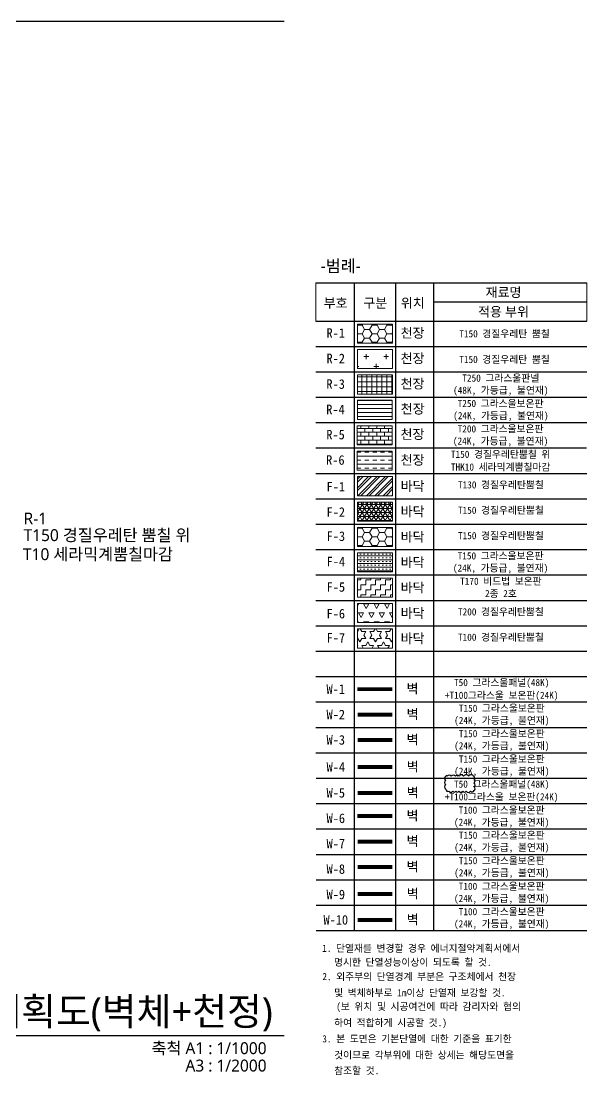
# Model space of a CAD drawing. Header units: millimetres. Extents: x 1037297 to 3512330, y 928637 to 1464837.
# Drawn here: x 3369784 to 3512330, y 1199274 to 1464837 of the extents above; entities that cross this region are included whole.
import ezdxf
from ezdxf.enums import TextEntityAlignment as Align

# ---------------------------------------------------------------- set-up
doc = ezdxf.new("R2010")
doc.units = ezdxf.units.MM
doc.header["$LTSCALE"] = 5
doc.header["$MEASUREMENT"] = 0
for name, pattern in [('ACAD_ISO10W100', [18, 12, -3, 0, -3]), ('DASHDOTX2', [2, 1, -0.5, 0, -0.5]), ('DASHEDX2', [1.5, 1, -0.5]), ('HID', [2, 1.1, -0.9]), ('HIDDEN', [0.375, 0.25, -0.125]), ('JIS_09_15', [18.9, 15, -0.9, 0.6, -0.9, 0.6, -0.9]), ('PHANTOM2', [1.25, 0.625, -0.125, 0.125, -0.125, 0.125, -0.125])]:
    doc.linetypes.add(name, pattern=pattern)
doc.layers.get('0').update_dxf_attribs({"linetype": 'CONTINUOUS'})
for name, color, linetype, lineweight in [('A-MKXS-TEXT1', 3, 'CONTINUOUS', 25), ('A-XXXX-HATC', 8, 'CONTINUOUS', 18), ('A-XXXX-INSL1', 15, 'CONTINUOUS', 18), ('A-XXXX-INSL2', 8, 'CONTINUOUS', 18), ('A-XXXX-NOTE', 3, 'CONTINUOUS', 25), ('A-XXXX-SYMB', 7, 'CONTINUOUS', 25), ('A-XXXX-TABL', 7, 'CONTINUOUS', 25), ('A-XXXX-TXT1', 3, 'CONTINUOUS', 25), ('A-XXXX-WAT1', 9, 'HID', 20), ('REV-202205', 20, 'CONTINUOUS', 25)]:
    doc.layers.add(name, color=color, linetype=linetype, lineweight=lineweight)
doc.layers.add('A-XXXX-NPLT', color=144, linetype='CONTINUOUS', lineweight=15, plot=False)
doc.styles.add('돋움체', font='')
doc.styles.add('맑은고딕', font='malgun.ttf')
doc.styles.get('돋움체').set_extended_font_data('DotumChe')

# ---------------------------------------------------------------- blocks, each defined once
blk = doc.blocks.new('co')
at = {"layer": 'A-XXXX-HATC'}
h = blk.add_hatch(dxfattribs=at)
h.set_pattern_fill('HONEY', color=30, scale=3000)
h.set_pattern_definition([(0, (-257415.2, -266829.63), (562.5, 324.75953), [375, -750]), (120, (-257415.2, -266829.63), (-562.5, 324.75953), [375, -750]), (60, (-257415.2, -266829.63), (1e-13, 649.51905), [-750, 375])])
h.paths.add_polyline_path([(229840, 147324), (232477, 147324), (232477, 145884), (229840, 145884)])
h = blk.add_hatch(dxfattribs=at)
h.set_pattern_fill('CROSS', color=30, scale=3000)
h.set_pattern_definition([(0, (45339, 30091.6), (750, 750), [375, -1125]), (90, (45526.5, 29904.1), (-750, 750), [375, -1125])])
h.paths.add_polyline_path([(229840, 145404), (232477, 145404), (232477, 143964), (229840, 143964)])
h = blk.add_hatch(dxfattribs=at)
h.set_pattern_fill('NET', color=30, scale=3000)
h.set_pattern_definition([(0, (-196676.3, -181438.6), (0, 375), []), (90, (-196676.3, -181438.6), (-375, 2e-14), [])])
h.paths.add_polyline_path([(229840, 143484), (232477, 143484), (232477, 142044), (229840, 142044)])
h = blk.add_hatch(dxfattribs=at)
h.set_pattern_fill('ANSI31', color=30, scale=2400, angle=135)
h.set_pattern_definition([(180, (-196676.3, -181438.6), (-3e-14, -300), [])])
h.paths.add_polyline_path([(229836, 141570), (232472, 141570), (232472, 140130), (229836, 140130)])
h = blk.add_hatch(dxfattribs=at)
h.set_pattern_fill('BRICK', color=30, scale=1200)
h.set_pattern_definition([(0, (-196691, -181438.6), (0, 300), []), (90, (-196691, -181438.6), (-600, 4e-14), [300, -300]), (90, (-196391, -181438.6), (-600, 4e-14), [-300, 300])])
h.paths.add_polyline_path([(229821, 139650), (232458, 139650), (232458, 138210), (229821, 138210)])
h = blk.add_hatch(dxfattribs=at)
h.set_pattern_fill('TRANS', color=30, scale=2400)
h.set_pattern_definition([(0, (-196691, -181438.6), (0, 600), []), (0, (-196691, -181138.6), (0, 600), [300, -300])])
h.paths.add_polyline_path([(229826, 137724), (232463, 137724), (232463, 136284), (229826, 136284)])
h = blk.add_hatch(dxfattribs=at)
h.set_pattern_fill('ANSI32', color=4, scale=1200)
h.set_pattern_definition([(45, (45339, 38728.36), (-318.19805, 318.19805), []), (45, (45551.13, 38728.36), (-318.19805, 318.19805), [])])
h.paths.add_polyline_path([(229845, 135800), (232482, 135800), (232482, 134360), (229845, 134360)])
h = blk.add_hatch(dxfattribs=at)
h.set_pattern_fill('NET3', color=4, scale=2400)
h.set_pattern_definition([(0, (-196676.3, -177598.6), (0, 300), []), (60, (-196676.3, -177598.6), (-259.80762, 150), []), (120, (-196676.3, -177598.6), (-259.80762, -150), [])])
h.paths.add_polyline_path([(229845, 133880), (232482, 133880), (232482, 132440), (229845, 132440)])
h = blk.add_hatch(dxfattribs=at)
h.set_pattern_fill('HONEY', color=4, scale=3000)
h.set_pattern_definition([(0, (-257415.2, -282189.63), (562.5, 324.75953), [375, -750]), (120, (-257415.2, -282189.63), (-562.5, 324.75953), [375, -750]), (60, (-257415.2, -282189.63), (1e-13, 649.51905), [-750, 375])])
h.paths.add_polyline_path([(229840, 131964), (232477, 131964), (232477, 130524), (229840, 130524)])
h = blk.add_hatch(dxfattribs=at)
h.set_pattern_fill('SACNCR', color=4, scale=3000, angle=135)
h.set_pattern_definition([(180, (-599876.3, -179518.6), (-3e-14, -281.25), []), (180, (-600016.92, -179377.98), (-3e-14, -281.25), [0, -281.25])])
h.paths.add_polyline_path([(229840, 130044), (232477, 130044), (232477, 128604), (229840, 128604)])
h = blk.add_hatch(dxfattribs=at)
h.set_pattern_fill('ZIGZAG', color=4, scale=3000)
h.set_pattern_definition([(0, (-302519.1, -267292.76), (375, 375), [375, -375]), (90, (-302144.1, -267292.76), (-375, 375), [375, -375])])
h.paths.add_polyline_path([(229840, 128124), (232477, 128124), (232477, 126684), (229840, 126684)])
h = blk.add_hatch(dxfattribs=at)
h.set_pattern_fill('TRIANG', color=4, scale=2100)
h.set_pattern_definition([(60, (-302519.1, -269212.76), (-393.75, 681.995), [393.75, -393.75]), (120, (-302519.1, -269212.76), (-787.5, 4e-07), [393.75, -393.75]), (0, (-302716, -268871.76), (393.75, 681.995), [393.75, -393.75])])
h.paths.add_polyline_path([(229845, 126200), (232482, 126200), (232482, 124760), (229845, 124760)])
h = blk.add_hatch(dxfattribs=at)
h.set_pattern_fill('STARS', color=4, scale=2400)
h.set_pattern_definition([(0, (-302519.1, -269212.76), (0, 519.61524), [300, -300]), (60, (-302519.1, -269212.76), (-450, 259.80762), [300, -300]), (120, (-302369.1, -268952.95), (-450, -259.80762), [300, -300])])
h.paths.add_polyline_path([(229840, 124284), (232477, 124284), (232477, 122844), (229840, 122844)])
at = {"layer": 'A-XXXX-INSL1', "color": 6, "linetype": 'Continuous'}
for points in [[(229840, 147324), (232477, 147324), (232477, 145884), (229840, 145884)], [(229840, 145404), (232477, 145404), (232477, 143964), (229840, 143964)], [(229840, 143484), (232477, 143484), (232477, 142044), (229840, 142044)], [(229836, 141570), (232472, 141570), (232472, 140130), (229836, 140130)], [(229821, 139650), (232458, 139650), (232458, 138210), (229821, 138210)], [(229826, 137724), (232463, 137724), (232463, 136284), (229826, 136284)], [(229845, 135800), (232482, 135800), (232482, 134360), (229845, 134360)], [(229845, 133880), (232482, 133880), (232482, 132440), (229845, 132440)], [(229850, 131964), (232487, 131964), (232487, 130524), (229850, 130524)], [(229850, 130044), (232487, 130044), (232487, 128604), (229850, 128604)], [(229850, 128124), (232487, 128124), (232487, 126684), (229850, 126684)], [(229845, 126200), (232482, 126200), (232482, 124760), (229845, 124760)], [(229850, 124284), (232487, 124284), (232487, 122844), (229850, 122844)]]:
    blk.add_lwpolyline(points, close=True, dxfattribs=at)
at = {"layer": 'A-XXXX-INSL2', "color": 4, "linetype": 'DASHDOTX2', "ltscale": 200, "const_width": 300}
blk.add_lwpolyline([(229843, 117813), (232480, 117813)], dxfattribs=at)
at = {"layer": 'A-XXXX-INSL2', "color": 2, "ltscale": 200, "const_width": 300}
blk.add_lwpolyline([(229843, 115893), (232480, 115893)], dxfattribs=at)
at = {"layer": 'A-XXXX-INSL2', "color": 1, "linetype": 'DASHEDX2', "ltscale": 100, "const_width": 300}
blk.add_lwpolyline([(229845, 113843), (232482, 113843)], dxfattribs=at)
at = {"layer": 'A-XXXX-INSL2', "color": 3, "linetype": 'JIS_09_15', "ltscale": 30, "const_width": 300}
blk.add_lwpolyline([(229845, 111887), (232482, 111887)], dxfattribs=at)
at = {"layer": 'A-XXXX-INSL2', "color": 4, "linetype": 'PHANTOM2', "ltscale": 200, "const_width": 300}
blk.add_lwpolyline([(229843, 108213), (232480, 108213)], dxfattribs=at)
at = {"layer": 'A-XXXX-INSL2', "color": 2, "linetype": 'ACAD_ISO10W100', "ltscale": 10, "const_width": 300}
blk.add_lwpolyline([(229843, 106293), (232480, 106293)], dxfattribs=at)
at = {"layer": 'A-XXXX-INSL2', "color": 1, "linetype": 'DASHDOTX2', "ltscale": 300, "const_width": 300}
blk.add_lwpolyline([(229845, 104243), (232482, 104243)], dxfattribs=at)
at = {"layer": 'A-XXXX-INSL2', "color": 4, "linetype": 'JIS_09_15', "ltscale": 50, "const_width": 300}
blk.add_lwpolyline([(229845, 102287), (232482, 102287)], dxfattribs=at)
at = {"layer": 'A-XXXX-NPLT'}
blk.add_lwpolyline([(226695, 150458), (226695, 147564), (247170, 147564), (247170, 150458)], close=True, dxfattribs=at)
at = {"layer": 'A-XXXX-TABL', "color": 3}
for p, q in [((226695, 150458), (247170, 150458)), ((226695, 147564), (247170, 147564))]:
    blk.add_line(p, q, dxfattribs=at)
at = {"layer": 'A-XXXX-TABL'}
for p, q in [((229596, 150458), (229596, 101484)), ((232712, 150458), (232712, 101484)), ((235596, 150458), (235596, 101484)), ((235596, 149011), (247170, 149011)), ((226695, 145644), (247170, 145644)), ((226695, 143724), (247170, 143724)), ((226695, 141804), (247180, 141804)), ((226695, 139884), (247170, 139884)), ((226680, 137964), (247155, 137964)), ((226695, 136044), (247170, 136044)), ((226695, 134124), (247170, 134124)), ((226695, 132204), (247170, 132204)), ((226695, 130284), (247170, 130284)), ((226695, 128364), (247170, 128364)), ((226695, 126444), (247170, 126444)), ((226695, 124524), (247170, 124524)), ((226695, 122604), (247170, 122604)), ((226695, 120684), (247170, 120684)), ((226695, 118764), (247170, 118764)), ((226695, 116844), (247170, 116844)), ((226695, 114924), (247170, 114924)), ((226705, 113004), (247170, 113004)), ((226705, 111084), (247170, 111084)), ((226705, 109164), (247170, 109164)), ((226705, 107244), (247170, 107244)), ((226705, 105324), (247170, 105324)), ((226705, 103404), (247170, 103404)), ((226705, 101484), (247170, 101484))]:
    blk.add_line(p, q, dxfattribs=at)
at = {"layer": 'A-XXXX-WAT1', "color": 3, "linetype": 'HID', "ltscale": 200, "const_width": 300}
blk.add_lwpolyline([(229840, 119733), (232477, 119733)], dxfattribs=at)
at = {"layer": 'A-XXXX-WAT1', "color": 3, "linetype": 'HIDDEN', "ltscale": 200, "const_width": 300}
blk.add_lwpolyline([(229840, 110133), (232477, 110133)], dxfattribs=at)
at = {"layer": 'A-XXXX-NOTE'}
for s, height, style, p in [('-범례-', 900, '맑은고딕', (228572, 151725)), ('재료명', 720, '맑은고딕', (240880, 149738)), ('부호', 720, '맑은고딕', (228191, 148926)), ('구분', 720, '맑은고딕', (231180, 148926)), ('위치', 720, '맑은고딕', (234018, 148926)), ('적용 부위', 720, '맑은고딕', (240880, 148265)), ('R-1', 720, '돋움체', (228196, 146657)), ('천장', 720, '돋움체', (234002, 146662)), ('R-2', 720, '돋움체', (228196, 144737)), ('천장', 720, '돋움체', (234002, 144742)), ('R-3', 720, '돋움체', (228191, 142799)), ('천장', 720, '돋움체', (234002, 142822)), ('R-4', 720, '돋움체', (228177, 140879)), ('천장', 720, '돋움체', (234012, 140923)), ('천장', 720, '돋움체', (233997, 139003)), ('R-5', 720, '돋움체', (228182, 138977)), ('R-6', 720, '돋움체', (228167, 137057)), ('천장', 720, '돋움체', (234002, 137062)), ('바닥', 720, '돋움체', (234007, 135085)), ('F-1', 720, '돋움체', (228201, 135042)), ('F-2', 720, '돋움체', (228201, 133122)), ('바닥', 720, '돋움체', (234007, 133165)), ('F-3', 720, '돋움체', (228206, 131297)), ('바닥', 720, '돋움체', (234007, 131245)), ('F-4', 720, '돋움체', (228206, 129377)), ('바닥', 720, '돋움체', (234007, 129325)), ('F-5', 720, '돋움체', (228206, 127457)), ('바닥', 720, '돋움체', (234007, 127405)), ('바닥', 720, '돋움체', (234007, 125485)), ('F-6', 720, '돋움체', (228201, 125442)), ('F-7', 720, '돋움체', (228206, 123617)), ('바닥', 720, '돋움체', (234007, 123565)), ('W-1', 720, '돋움체', (228196, 119739)), ('벽', 720, '돋움체', (234002, 119766)), ('W-2', 720, '돋움체', (228199, 117819)), ('벽', 720, '돋움체', (234004, 117846)), ('벽', 720, '돋움체', (234004, 115926)), ('W-3', 720, '돋움체', (228199, 115899)), ('W-4', 720, '돋움체', (228201, 113849)), ('벽', 720, '돋움체', (234007, 113877)), ('벽', 720, '돋움체', (234007, 111921)), ('W-5', 720, '돋움체', (228201, 111893)), ('W-6', 720, '돋움체', (228201, 109973)), ('벽', 720, '돋움체', (234002, 110166)), ('W-7', 720, '돋움체', (228201, 108053)), ('벽', 720, '돋움체', (234004, 108246)), ('벽', 720, '돋움체', (234004, 106326)), ('W-8', 720, '돋움체', (228201, 106133)), ('W-9', 720, '돋움체', (228201, 104213)), ('벽', 720, '돋움체', (234007, 104277)), ('W-10', 720, '돋움체', (228201, 102293)), ('벽', 720, '돋움체', (234007, 102321))]:
    blk.add_text(s, height=height, dxfattribs=dict(at, style=style)).set_placement(p, align=Align.MIDDLE_CENTER)
at = {"layer": 'A-XXXX-NOTE', "style": '돋움체'}
for s, p in [('T150 경질우레탄 뿜칠', (240954, 146615)), ('T150 경질우레탄 뿜칠', (240954, 144676)), ('T250 그라스울판넬', (240670, 143265)), ('(48K, 가등급, 불연재)', (240670, 142302)), ('T250 그라스울보온판', (240655, 141345)), ('(24K, 가등급, 불연재)', (240679, 140382)), ('T200 그라스울보온판', (240655, 139425)), ('(24K, 가등급, 불연재)', (240655, 138462)), ('T150 경질우레탄뿜칠 위', (240660, 137505)), ('THK10 세라믹계뿜칠마감', (240660, 136542)), ('T130 경질우레탄뿜칠', (240679, 135194)), ('T150 경질우레탄뿜칠', (240679, 133274)), ('T150 경질우레탄뿜칠', (240679, 131354)), ('T150 그라스울보온판', (240655, 129825)), ('(24K, 가등급, 불연재)', (240655, 128862)), ('T170 비드법 보온판', (240679, 127905)), ('2종 2호', (240679, 126969)), ('T200 경질우레탄뿜칠', (240679, 125594)), ('T100 경질우레탄뿜칠', (240679, 123674)), ('T50 그라스울패널(48K)', (240737, 120205)), ('+T100그라스울 보온판(24K)', (240737, 119242)), ('T150 그라스울보온판', (240747, 118305)), ('(24K, 가등급, 불연재)', (240747, 117342)), ('T150 그라스울보온판', (240747, 116385)), ('(24K, 가등급, 불연재)', (240747, 115422)), ('T150 그라스울보온판', (240747, 114465)), ('(24K, 가등급, 불연재)', (240747, 113502)), ('T50 그라스울패널(48K)', (240737, 112525)), ('+T100그라스울 보온판(24K)', (240737, 111562)), ('T100 그라스울보온판', (240737, 110605)), ('(24K, 가등급, 불연재)', (240737, 109642)), ('T150 그라스울보온판', (240747, 108705)), ('(24K, 가등급, 불연재)', (240747, 107742)), ('T150 그라스울보온판', (240747, 106785)), ('(24K, 가등급, 불연재)', (240747, 105822)), ('T100 그라스울보온판', (240737, 104845)), ('(24K, 가등급, 불연재)', (240737, 103882)), ('T100 그라스울보온판', (240737, 102925)), ('(24K, 가등급, 불연재)', (240737, 101962))]:
    blk.add_text(s, height=540, dxfattribs=at).set_placement(p, align=Align.MIDDLE)
for s, p in [('1. 단열재를 변경할 경우 에너지절약계획서에서', (227174, 100141)), ('명시한 단열성능이상이 되도록 할 것.', (228068, 99090)), ('2. 외주부의 단열경계 부분은 구조체에서 천장', (227184, 98004)), ('및 벽체하부로 1m이상 단열재 보강할 것.', (228078, 96779)), ('   (보 위치 및 시공여건에 따라 감리자와 협의', (227184, 95742)), ('하여 적합하게 시공할 것.)', (228078, 94517)), ('3. 본 도면은 기본단열에 대한 기준을 표기한 ', (227184, 93301)), ('것이므로 각부위에 대한 상세는 해당도면을', (228078, 92076)), ('참조할 것.', (228078, 90895))]:
    blk.add_text(s, height=540, dxfattribs=at).set_placement(p, align=Align.MIDDLE_LEFT)

msp = doc.modelspace()

# ---------------------------------------------------------------- linework, layer by layer
msp.add_line((2717297, 1464837), (3436047, 1464837))
at = {"layer": 'A-XXXX-SYMB'}
msp.add_line((3298888, 1209237), (3436047, 1209237), dxfattribs=at)
at = {"layer": 'REV-202205'}
msp.add_lwpolyline([(3476766, 1274560, 0.5205671), (3476766, 1273498, 0.5205671), (3476766, 1272420, 0.5205671), (3476766, 1271261, 0.5205671), (3477573, 1270749, 0.5205671), (3478514, 1270749, 0.5205671), (3479340, 1270749, 0.5205671), (3480100, 1270749, 0.5205671), (3481091, 1270749, 0.5205671), (3481884, 1270749, 0.5205671), (3482981, 1270749, 0.5205671), (3483920, 1270960, 0.5205671), (3483920, 1271790, 0.5205671), (3483920, 1272861, 0.5205671), (3483920, 1273948, 0.5205671), (3483789, 1274560, 0.5205671), (3482548, 1274560, 0.5205671), (3481273, 1274560, 0.5205671), (3480126, 1274560, 0.5205671), (3479186, 1274560, 0.5205671), (3478173, 1274560, 0.5205671), (3477104, 1274560, 0.5205671)], format="xyb", close=True, dxfattribs=at)

# ---------------------------------------------------------------- block references
at = {"layer": 'A-XXXX-HATC', "xscale": 3.333333333333333, "yscale": 3.333333333333333, "zscale": 3.333333333333333}
msp.add_blockref('co', (2688397, 897376), dxfattribs=at)

# ---------------------------------------------------------------- texts
at = {"layer": 'A-MKXS-TEXT1', "style": '맑은고딕'}
for s, p in [('R-1', (3370411, 1339489)), ('T150 경질우레탄 뿜칠 위', (3370411, 1335300)), ('T10 세라믹계뿜칠마감', (3370262, 1330496))]:
    msp.add_text(s, height=3000, dxfattribs=at).set_placement(p, align=Align.MIDDLE_LEFT)
at = {"layer": 'A-XXXX-TXT1', "style": '맑은고딕'}
msp.add_text('옥탑층 단열계획도(벽체+천정)', height=7000, dxfattribs=at).set_placement((3433189, 1209690), align=Align.BOTTOM_RIGHT)
for s, p in [('축척 A1 : 1/1000', (3431631, 1207515)), ('A3 : 1/2000', (3431631, 1203136))]:
    msp.add_text(s, height=3000, dxfattribs=at).set_placement(p, align=Align.TOP_RIGHT)

doc.saveas('drawing.dxf')
